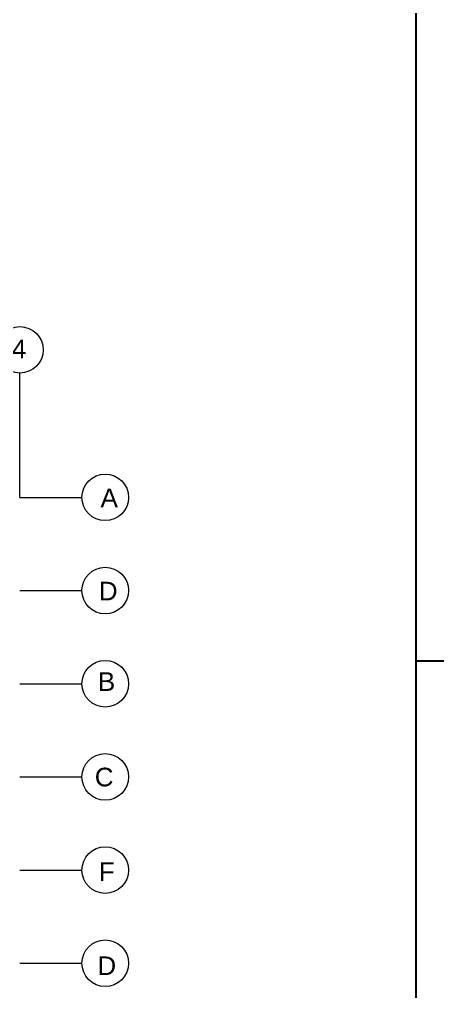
# Model space of a CAD drawing. Header units: millimetres. Extents: x 2391 to 3323, y 1596 to 2537.
# Drawn here: x 2984.1 to 3011.1, y 2355.4 to 2418 of the extents above; entities that cross this region are included whole.
import ezdxf

# ---------------------------------------------------------------- set-up
doc = ezdxf.new("R2010")
doc.units = ezdxf.units.MM
doc.layers.add('doors and windows schedule', color=11, linetype='Continuous')
doc.layers.add('Lightning text', color=211, linetype='Continuous')
doc.styles.get("Standard").update_dxf_attribs({"font": 'arial.ttf'})

msp = doc.modelspace()

# ---------------------------------------------------------------- linework, layer by layer
at = {"color": 11, "true_color": 0xf27172}
for p, q in [((3009.654, 2537.196), (3009.654, 2319.18)), ((3009.654, 2376.665), (3323.401, 2376.665))]:
    msp.add_line(p, q, dxfattribs=at)
at = {"layer": 'Lightning text', "linetype": 'ByBlock', "lineweight": 13, "ltscale": 0.02}
for p, q in [((2984.14, 2387.201), (2984.14, 2395.201)), ((2984.14, 2387.201), (2988.14, 2387.201)), ((2984.14, 2381.201), (2988.14, 2381.201)), ((2984.14, 2375.201), (2988.14, 2375.201)), ((2984.14, 2369.201), (2988.14, 2369.201)), ((2984.14, 2363.201), (2988.14, 2363.201)), ((2984.14, 2357.201), (2988.14, 2357.201))]:
    msp.add_line(p, q, dxfattribs=at)
for centre in [(2984.14, 2396.701), (2989.64, 2387.201), (2989.64, 2381.201), (2989.64, 2375.201), (2989.64, 2369.201), (2989.64, 2363.201), (2989.64, 2357.201)]:
    msp.add_circle(centre, 1.5, dxfattribs=at)

# ---------------------------------------------------------------- texts
at = {"layer": 'doors and windows schedule'}
for s, p in [('4', (2983.624, 2396.162)), ('A', (2989.338, 2386.569)), ('D', (2989.227, 2380.567)), ('B', (2989.166, 2374.739)), ('C', (2988.964, 2368.592)), ('F', (2989.218, 2362.496)), ('D', (2989.133, 2356.441))]:
    msp.add_text(s, height=1.2, dxfattribs=at).set_placement(p)

doc.saveas('drawing.dxf')
